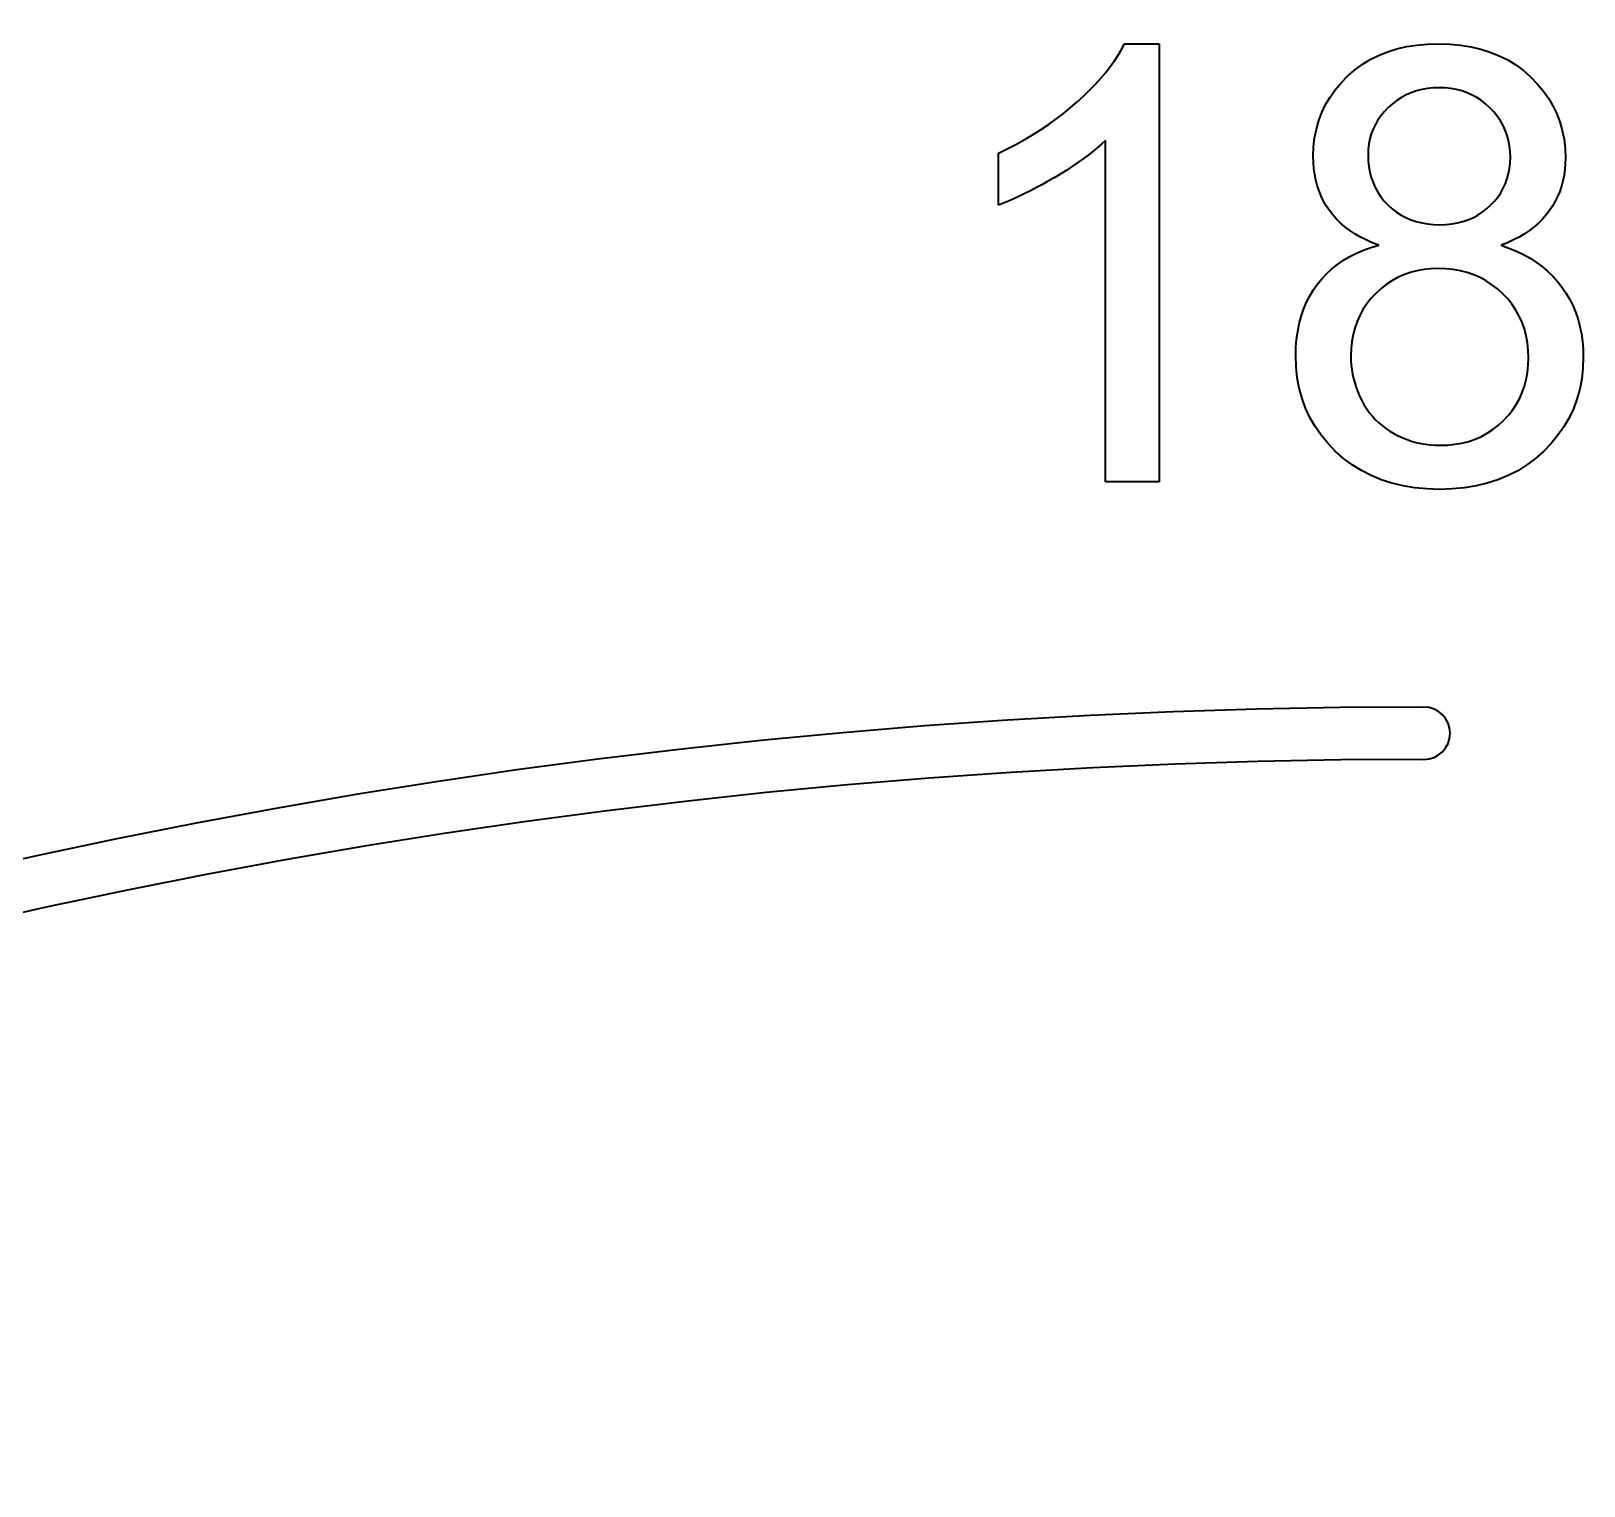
# Model space of a CAD drawing. Extents: x 0 to 297, y 0 to 210.
# Drawn here: x 214.92 to 223.82, y 131.19 to 139.52 of the extents above; entities that cross this region are included whole.
import ezdxf

# ---------------------------------------------------------------- set-up
doc = ezdxf.new("R2010")
doc.units = 0

msp = doc.modelspace()

# ---------------------------------------------------------------- linework, layer by layer
at = {"color": 7, "lineweight": 35, "ltscale": 0.000950979}
msp.add_line((221.1492, 139.3853), (221.1686, 139.418), dxfattribs=at)
at = {"color": 7, "lineweight": 35, "ltscale": 0.000918723}
msp.add_line((221.1686, 139.418), (221.1857, 139.4505), dxfattribs=at)
at = {"color": 7, "lineweight": 35, "ltscale": 0.004945}
msp.add_line((221.1857, 139.4505), (221.3835, 139.4505), dxfattribs=at)
at = {"color": 7, "lineweight": 35, "ltscale": 0.062756}
msp.add_line((221.3835, 139.4505), (221.3835, 136.9402), dxfattribs=at)
at = {"color": 7, "lineweight": 35, "ltscale": 0.001371}
msp.add_line((222.6407, 139.3836), (222.6915, 139.404), dxfattribs=at)
at = {"color": 7, "lineweight": 35, "ltscale": 0.001401}
msp.add_line((222.6915, 139.404), (222.745, 139.4207), dxfattribs=at)
at = {"color": 7, "lineweight": 35, "ltscale": 0.001439}
msp.add_line((222.745, 139.4207), (222.8011, 139.4337), dxfattribs=at)
at = {"color": 7, "lineweight": 35, "ltscale": 0.001485}
msp.add_line((222.8011, 139.4337), (222.8597, 139.4431), dxfattribs=at)
at = {"color": 7, "lineweight": 35, "ltscale": 0.001538}
msp.add_line((222.8597, 139.4431), (222.921, 139.4486), dxfattribs=at)
at = {"color": 7, "lineweight": 35, "ltscale": 0.001597}
msp.add_line((222.921, 139.4486), (222.9849, 139.4505), dxfattribs=at)
at = {"color": 7, "lineweight": 35, "ltscale": 0.001606}
for p, q in [((222.9849, 139.4505), (223.0491, 139.4486)), ((222.7169, 136.9327), (222.6557, 136.9524))]:
    msp.add_line(p, q, dxfattribs=at)
at = {"color": 7, "lineweight": 35, "ltscale": 0.001548}
msp.add_line((223.0491, 139.4486), (223.1107, 139.4429), dxfattribs=at)
at = {"color": 7, "lineweight": 35, "ltscale": 0.001496}
for p, q in [((223.1107, 139.4429), (223.1698, 139.4334)), ((222.3115, 137.2087), (222.2774, 137.258))]:
    msp.add_line(p, q, dxfattribs=at)
at = {"color": 7, "lineweight": 35, "ltscale": 0.001452}
msp.add_line((223.1698, 139.4334), (223.2263, 139.42), dxfattribs=at)
at = {"color": 7, "lineweight": 35, "ltscale": 0.001416}
msp.add_line((223.2263, 139.42), (223.2803, 139.403), dxfattribs=at)
at = {"color": 7, "lineweight": 35, "ltscale": 0.001388}
msp.add_line((223.2803, 139.403), (223.3317, 139.382), dxfattribs=at)
at = {"color": 7, "lineweight": 35, "ltscale": 0.001059}
msp.add_line((221.0775, 139.2859), (221.1036, 139.3192), dxfattribs=at)
at = {"color": 7, "lineweight": 35, "ltscale": 0.001021}
for p, q in [((221.1036, 139.3192), (221.1275, 139.3524)), ((223.7162, 138.0197), (223.7367, 137.9844)), ((223.7367, 137.9844), (223.7547, 137.9477))]:
    msp.add_line(p, q, dxfattribs=at)
at = {"color": 7, "lineweight": 35, "ltscale": 0.000984389}
msp.add_line((221.1275, 139.3524), (221.1492, 139.3853), dxfattribs=at)
at = {"color": 7, "lineweight": 35, "ltscale": 0.001336}
msp.add_line((222.5035, 139.2999), (222.5467, 139.3315), dxfattribs=at)
at = {"color": 7, "lineweight": 35, "ltscale": 0.001338}
msp.add_line((222.5467, 139.3315), (222.5923, 139.3594), dxfattribs=at)
at = {"color": 7, "lineweight": 35, "ltscale": 0.00135}
for p, q in [((222.5923, 139.3594), (222.6407, 139.3836)), ((220.6583, 138.928), (220.704, 138.9568))]:
    msp.add_line(p, q, dxfattribs=at)
at = {"color": 7, "lineweight": 35, "ltscale": 0.001369}
for p, q in [((223.3317, 139.382), (223.3806, 139.3573)), ((223.4706, 139.2964), (223.5118, 139.2603))]:
    msp.add_line(p, q, dxfattribs=at)
at = {"color": 7, "lineweight": 35, "ltscale": 0.001359}
msp.add_line((223.3806, 139.3573), (223.4269, 139.3288), dxfattribs=at)
at = {"color": 7, "lineweight": 35, "ltscale": 0.00136}
msp.add_line((223.4269, 139.3288), (223.4706, 139.2964), dxfattribs=at)
at = {"color": 7, "lineweight": 35, "ltscale": 0.00114}
msp.add_line((221.0184, 139.2187), (221.049, 139.2524), dxfattribs=at)
at = {"color": 7, "lineweight": 35, "ltscale": 0.001099}
for p, q in [((221.049, 139.2524), (221.0775, 139.2859)), ((222.5144, 138.2507), (222.5549, 138.2679)), ((223.4712, 138.2427), (223.5096, 138.2212))]:
    msp.add_line(p, q, dxfattribs=at)
at = {"color": 7, "lineweight": 35, "ltscale": 0.001298}
msp.add_line((222.3924, 139.1868), (222.4258, 139.2266), dxfattribs=at)
at = {"color": 7, "lineweight": 35, "ltscale": 0.001331}
msp.add_line((222.4258, 139.2266), (222.463, 139.2646), dxfattribs=at)
at = {"color": 7, "lineweight": 35, "ltscale": 0.001344}
for p, q in [((222.463, 139.2646), (222.5035, 139.2999)), ((223.7093, 138.8511), (223.7113, 138.7973))]:
    msp.add_line(p, q, dxfattribs=at)
at = {"color": 7, "lineweight": 35, "ltscale": 0.001357}
msp.add_line((223.5118, 139.2603), (223.5497, 139.2215), dxfattribs=at)
at = {"color": 7, "lineweight": 35, "ltscale": 0.00132}
msp.add_line((223.5497, 139.2215), (223.5836, 139.181), dxfattribs=at)
at = {"color": 7, "lineweight": 35, "ltscale": 0.001269}
msp.add_line((220.9129, 139.1162), (220.9503, 139.1506), dxfattribs=at)
at = {"color": 7, "lineweight": 35, "ltscale": 0.001225}
msp.add_line((220.9503, 139.1506), (220.9855, 139.1847), dxfattribs=at)
at = {"color": 7, "lineweight": 35, "ltscale": 0.001182}
msp.add_line((220.9855, 139.1847), (221.0184, 139.2187), dxfattribs=at)
at = {"color": 7, "lineweight": 35, "ltscale": 0.001255}
msp.add_line((222.3375, 139.102), (222.363, 139.1452), dxfattribs=at)
at = {"color": 7, "lineweight": 35, "ltscale": 0.001272}
for p, q in [((222.363, 139.1452), (222.3924, 139.1868)), ((223.6136, 139.1388), (223.6395, 139.095))]:
    msp.add_line(p, q, dxfattribs=at)
at = {"color": 7, "lineweight": 35, "ltscale": 0.000778786}
msp.add_line((222.7716, 139.1429), (222.7454, 139.1261), dxfattribs=at)
at = {"color": 7, "lineweight": 35, "ltscale": 0.00077582}
msp.add_line((222.799, 139.1576), (222.7716, 139.1429), dxfattribs=at)
at = {"color": 7, "lineweight": 35, "ltscale": 0.000778397}
msp.add_line((222.8275, 139.17), (222.799, 139.1576), dxfattribs=at)
at = {"color": 7, "lineweight": 35, "ltscale": 0.000785809}
msp.add_line((222.8573, 139.1801), (222.8275, 139.17), dxfattribs=at)
at = {"color": 7, "lineweight": 35, "ltscale": 0.000798269}
msp.add_line((222.8882, 139.188), (222.8573, 139.1801), dxfattribs=at)
at = {"color": 7, "lineweight": 35, "ltscale": 0.00081568}
msp.add_line((222.9204, 139.1936), (222.8882, 139.188), dxfattribs=at)
at = {"color": 7, "lineweight": 35, "ltscale": 0.000838105}
msp.add_line((222.9537, 139.197), (222.9204, 139.1936), dxfattribs=at)
at = {"color": 7, "lineweight": 35, "ltscale": 0.000863346}
msp.add_line((222.9883, 139.1981), (222.9537, 139.197), dxfattribs=at)
at = {"color": 7, "lineweight": 35, "ltscale": 0.000856509}
msp.add_line((223.0225, 139.1969), (222.9883, 139.1981), dxfattribs=at)
at = {"color": 7, "lineweight": 35, "ltscale": 0.000830749}
msp.add_line((223.0555, 139.1935), (223.0225, 139.1969), dxfattribs=at)
at = {"color": 7, "lineweight": 35, "ltscale": 0.000811573}
msp.add_line((223.0875, 139.1877), (223.0555, 139.1935), dxfattribs=at)
at = {"color": 7, "lineweight": 35, "ltscale": 0.00079572}
msp.add_line((223.1183, 139.1797), (223.0875, 139.1877), dxfattribs=at)
at = {"color": 7, "lineweight": 35, "ltscale": 0.000784916}
msp.add_line((223.1479, 139.1693), (223.1183, 139.1797), dxfattribs=at)
at = {"color": 7, "lineweight": 35, "ltscale": 0.00077976}
msp.add_line((223.1764, 139.1566), (223.1479, 139.1693), dxfattribs=at)
at = {"color": 7, "lineweight": 35, "ltscale": 0.000779808}
msp.add_line((223.2038, 139.1417), (223.1764, 139.1566), dxfattribs=at)
at = {"color": 7, "lineweight": 35, "ltscale": 0.000784841}
msp.add_line((223.23, 139.1244), (223.2038, 139.1417), dxfattribs=at)
at = {"color": 7, "lineweight": 35, "ltscale": 0.001293}
msp.add_line((223.5836, 139.181), (223.6136, 139.1388), dxfattribs=at)
at = {"color": 7, "lineweight": 35, "ltscale": 0.001314}
msp.add_line((220.7914, 139.0175), (220.8332, 139.0494), dxfattribs=at)
at = {"color": 7, "lineweight": 35, "ltscale": 0.001304}
msp.add_line((220.8332, 139.0494), (220.8737, 139.0823), dxfattribs=at)
at = {"color": 7, "lineweight": 35, "ltscale": 0.001296}
msp.add_line((220.8737, 139.0823), (220.9129, 139.1162), dxfattribs=at)
at = {"color": 7, "lineweight": 35, "ltscale": 0.00125}
msp.add_line((222.2983, 139.0102), (222.3159, 139.057), dxfattribs=at)
at = {"color": 7, "lineweight": 35, "ltscale": 0.001248}
msp.add_line((222.3159, 139.057), (222.3375, 139.102), dxfattribs=at)
at = {"color": 7, "lineweight": 35, "ltscale": 0.000773275}
msp.add_line((222.6746, 139.0626), (222.6549, 139.0388), dxfattribs=at)
at = {"color": 7, "lineweight": 35, "ltscale": 0.000795358}
msp.add_line((222.6967, 139.0855), (222.6746, 139.0626), dxfattribs=at)
at = {"color": 7, "lineweight": 35, "ltscale": 0.000799538}
msp.add_line((222.7204, 139.1069), (222.6967, 139.0855), dxfattribs=at)
at = {"color": 7, "lineweight": 35, "ltscale": 0.000786934}
msp.add_line((222.7454, 139.1261), (222.7204, 139.1069), dxfattribs=at)
at = {"color": 7, "lineweight": 35, "ltscale": 0.000795276}
msp.add_line((223.2551, 139.1049), (223.23, 139.1244), dxfattribs=at)
at = {"color": 7, "lineweight": 35, "ltscale": 0.000810565}
msp.add_line((223.279, 139.083), (223.2551, 139.1049), dxfattribs=at)
at = {"color": 7, "lineweight": 35, "ltscale": 0.000809044}
msp.add_line((223.3012, 139.0594), (223.279, 139.083), dxfattribs=at)
at = {"color": 7, "lineweight": 35, "ltscale": 0.000791051}
msp.add_line((223.3211, 139.0348), (223.3012, 139.0594), dxfattribs=at)
at = {"color": 7, "lineweight": 35, "ltscale": 0.001262}
msp.add_line((223.6395, 139.095), (223.6614, 139.0495), dxfattribs=at)
at = {"color": 7, "lineweight": 35, "ltscale": 0.001261}
msp.add_line((223.6614, 139.0495), (223.6794, 139.0024), dxfattribs=at)
at = {"color": 7, "lineweight": 35, "ltscale": 0.001337}
msp.add_line((220.704, 138.9568), (220.7484, 138.9866), dxfattribs=at)
at = {"color": 7, "lineweight": 35, "ltscale": 0.001325}
msp.add_line((220.7484, 138.9866), (220.7914, 139.0175), dxfattribs=at)
at = {"color": 7, "lineweight": 35, "ltscale": 0.00128}
msp.add_line((222.2747, 138.9115), (222.2846, 138.9618), dxfattribs=at)
at = {"color": 7, "lineweight": 35, "ltscale": 0.001259}
msp.add_line((222.2846, 138.9618), (222.2983, 139.0102), dxfattribs=at)
at = {"color": 7, "lineweight": 35, "ltscale": 0.000733124}
msp.add_line((222.6097, 138.9619), (222.5992, 138.9345), dxfattribs=at)
at = {"color": 7, "lineweight": 35, "ltscale": 0.000735019}
msp.add_line((222.6224, 138.9884), (222.6097, 138.9619), dxfattribs=at)
at = {"color": 7, "lineweight": 35, "ltscale": 0.000742821}
msp.add_line((222.6375, 139.014), (222.6224, 138.9884), dxfattribs=at)
at = {"color": 7, "lineweight": 35, "ltscale": 0.000756281}
msp.add_line((222.6549, 139.0388), (222.6375, 139.014), dxfattribs=at)
at = {"color": 7, "lineweight": 35, "ltscale": 0.000777465}
msp.add_line((223.3386, 139.0091), (223.3211, 139.0348), dxfattribs=at)
at = {"color": 7, "lineweight": 35, "ltscale": 0.000770111}
msp.add_line((223.3538, 138.9823), (223.3386, 139.0091), dxfattribs=at)
at = {"color": 7, "lineweight": 35, "ltscale": 0.000767052}
msp.add_line((223.3666, 138.9544), (223.3538, 138.9823), dxfattribs=at)
at = {"color": 7, "lineweight": 35, "ltscale": 0.000769412}
msp.add_line((223.3771, 138.9255), (223.3666, 138.9544), dxfattribs=at)
at = {"color": 7, "lineweight": 35, "ltscale": 0.001268}
msp.add_line((223.6794, 139.0024), (223.6934, 138.9536), dxfattribs=at)
at = {"color": 7, "lineweight": 35, "ltscale": 0.001286}
msp.add_line((223.6934, 138.9536), (223.7033, 138.9032), dxfattribs=at)
at = {"color": 7, "lineweight": 35, "ltscale": 0.001396}
msp.add_line((220.5135, 138.8477), (220.5631, 138.8734), dxfattribs=at)
at = {"color": 7, "lineweight": 35, "ltscale": 0.00138}
msp.add_line((220.5631, 138.8734), (220.6114, 138.9002), dxfattribs=at)
at = {"color": 7, "lineweight": 35, "ltscale": 0.001364}
msp.add_line((220.6114, 138.9002), (220.6583, 138.928), dxfattribs=at)
at = {"color": 7, "lineweight": 35, "ltscale": 0.000804055}
msp.add_line((221.0537, 138.8751), (221.0295, 138.8539), dxfattribs=at)
at = {"color": 7, "lineweight": 35, "ltscale": 0.000778516}
msp.add_line((221.0766, 138.8962), (221.0537, 138.8751), dxfattribs=at)
at = {"color": 7, "lineweight": 35, "ltscale": 0.0489}
msp.add_line((221.0766, 136.9402), (221.0766, 138.8962), dxfattribs=at)
at = {"color": 7, "lineweight": 35, "ltscale": 0.001308}
msp.add_line((222.2689, 138.8596), (222.2747, 138.9115), dxfattribs=at)
at = {"color": 7, "lineweight": 35, "ltscale": 0.000755754}
msp.add_line((222.5853, 138.8771), (222.5818, 138.847), dxfattribs=at)
at = {"color": 7, "lineweight": 35, "ltscale": 0.000743635}
msp.add_line((222.5911, 138.9062), (222.5853, 138.8771), dxfattribs=at)
at = {"color": 7, "lineweight": 35, "ltscale": 0.000735052}
msp.add_line((222.5992, 138.9345), (222.5911, 138.9062), dxfattribs=at)
at = {"color": 7, "lineweight": 35, "ltscale": 0.000777342}
msp.add_line((223.3853, 138.8955), (223.3771, 138.9255), dxfattribs=at)
at = {"color": 7, "lineweight": 35, "ltscale": 0.000790366}
msp.add_line((223.3912, 138.8644), (223.3853, 138.8955), dxfattribs=at)
at = {"color": 7, "lineweight": 35, "ltscale": 0.000808828}
msp.add_line((223.3947, 138.8323), (223.3912, 138.8644), dxfattribs=at)
at = {"color": 7, "lineweight": 35, "ltscale": 0.001311}
msp.add_line((223.7033, 138.9032), (223.7093, 138.8511), dxfattribs=at)
at = {"color": 7, "lineweight": 35, "ltscale": 0.001414}
msp.add_line((220.4627, 138.8229), (220.5135, 138.8477), dxfattribs=at)
at = {"color": 7, "lineweight": 35, "ltscale": 0.007418}
msp.add_line((220.4627, 138.5262), (220.4627, 138.8229), dxfattribs=at)
at = {"color": 7, "lineweight": 35, "ltscale": 0.000912622}
msp.add_line((220.9485, 138.7905), (220.9187, 138.7694), dxfattribs=at)
at = {"color": 7, "lineweight": 35, "ltscale": 0.000884861}
msp.add_line((220.9769, 138.8117), (220.9485, 138.7905), dxfattribs=at)
at = {"color": 7, "lineweight": 35, "ltscale": 0.000857577}
msp.add_line((221.0039, 138.8328), (220.9769, 138.8117), dxfattribs=at)
at = {"color": 7, "lineweight": 35, "ltscale": 0.000830331}
msp.add_line((221.0295, 138.8539), (221.0039, 138.8328), dxfattribs=at)
at = {"color": 7, "lineweight": 35, "ltscale": 0.001343}
msp.add_line((222.2669, 138.8059), (222.2689, 138.8596), dxfattribs=at)
at = {"color": 7, "lineweight": 35, "ltscale": 0.000891407}
msp.add_line((222.2678, 138.7702), (222.2669, 138.8059), dxfattribs=at)
at = {"color": 7, "lineweight": 35, "ltscale": 0.000774164}
msp.add_line((222.5818, 138.847), (222.5807, 138.8161), dxfattribs=at)
at = {"color": 7, "lineweight": 35, "ltscale": 0.000870997}
msp.add_line((222.5807, 138.8161), (222.5818, 138.7813), dxfattribs=at)
at = {"color": 7, "lineweight": 35, "ltscale": 0.000842813}
msp.add_line((222.5818, 138.7813), (222.5853, 138.7477), dxfattribs=at)
at = {"color": 7, "lineweight": 35, "ltscale": 0.000831374}
msp.add_line((223.3958, 138.799), (223.3947, 138.8323), dxfattribs=at)
at = {"color": 7, "lineweight": 35, "ltscale": 0.000797771}
msp.add_line((223.3947, 138.7672), (223.3958, 138.799), dxfattribs=at)
at = {"color": 7, "lineweight": 35, "ltscale": 0.000858612}
msp.add_line((223.7113, 138.7973), (223.7104, 138.763), dxfattribs=at)
at = {"color": 7, "lineweight": 35, "ltscale": 0.001029}
for p, q in [((220.8211, 138.7059), (220.7858, 138.6848)), ((220.7858, 138.6848), (220.7502, 138.6642)), ((223.494, 137.737), (223.4866, 137.7775))]:
    msp.add_line(p, q, dxfattribs=at)
at = {"color": 7, "lineweight": 35, "ltscale": 0.000999005}
msp.add_line((220.855, 138.7271), (220.8211, 138.7059), dxfattribs=at)
at = {"color": 7, "lineweight": 35, "ltscale": 0.000970045}
msp.add_line((220.8876, 138.7482), (220.855, 138.7271), dxfattribs=at)
at = {"color": 7, "lineweight": 35, "ltscale": 0.000941447}
msp.add_line((220.9187, 138.7694), (220.8876, 138.7482), dxfattribs=at)
at = {"color": 7, "lineweight": 35, "ltscale": 0.000868715}
msp.add_line((222.2706, 138.7356), (222.2678, 138.7702), dxfattribs=at)
at = {"color": 7, "lineweight": 35, "ltscale": 0.000847104}
msp.add_line((222.2752, 138.702), (222.2706, 138.7356), dxfattribs=at)
at = {"color": 7, "lineweight": 35, "ltscale": 0.000830569}
msp.add_line((222.2816, 138.6694), (222.2752, 138.702), dxfattribs=at)
at = {"color": 7, "lineweight": 35, "ltscale": 0.000818199}
msp.add_line((222.5853, 138.7477), (222.591, 138.7155), dxfattribs=at)
at = {"color": 7, "lineweight": 35, "ltscale": 0.000799027}
msp.add_line((222.591, 138.7155), (222.599, 138.6846), dxfattribs=at)
at = {"color": 7, "lineweight": 35, "ltscale": 0.000748504}
msp.add_line((223.3777, 138.6775), (223.3856, 138.7064), dxfattribs=at)
at = {"color": 7, "lineweight": 35, "ltscale": 0.000761028}
msp.add_line((223.3856, 138.7064), (223.3913, 138.7363), dxfattribs=at)
at = {"color": 7, "lineweight": 35, "ltscale": 0.000776809}
msp.add_line((223.3913, 138.7363), (223.3947, 138.7672), dxfattribs=at)
at = {"color": 7, "lineweight": 35, "ltscale": 0.000807077}
msp.add_line((223.7031, 138.6971), (223.6967, 138.6654), dxfattribs=at)
at = {"color": 7, "lineweight": 35, "ltscale": 0.000821306}
msp.add_line((223.7077, 138.7296), (223.7031, 138.6971), dxfattribs=at)
at = {"color": 7, "lineweight": 35, "ltscale": 0.000838236}
msp.add_line((223.7104, 138.763), (223.7077, 138.7296), dxfattribs=at)
at = {"color": 7, "lineweight": 35, "ltscale": 0.000914067}
msp.add_line((220.6478, 138.6087), (220.6151, 138.5923), dxfattribs=at)
at = {"color": 7, "lineweight": 35, "ltscale": 0.000942181}
msp.add_line((220.6812, 138.6261), (220.6478, 138.6087), dxfattribs=at)
at = {"color": 7, "lineweight": 35, "ltscale": 0.000971246}
msp.add_line((220.7153, 138.6446), (220.6812, 138.6261), dxfattribs=at)
at = {"color": 7, "lineweight": 35, "ltscale": 0.000999809}
msp.add_line((220.7502, 138.6642), (220.7153, 138.6446), dxfattribs=at)
at = {"color": 7, "lineweight": 35, "ltscale": 0.000815718}
msp.add_line((222.2899, 138.6379), (222.2816, 138.6694), dxfattribs=at)
at = {"color": 7, "lineweight": 35, "ltscale": 0.000803888}
msp.add_line((222.3001, 138.6074), (222.2899, 138.6379), dxfattribs=at)
at = {"color": 7, "lineweight": 35, "ltscale": 0.000795369}
msp.add_line((222.312, 138.5779), (222.3001, 138.6074), dxfattribs=at)
at = {"color": 7, "lineweight": 35, "ltscale": 0.000784163}
msp.add_line((222.599, 138.6846), (222.6093, 138.6549), dxfattribs=at)
at = {"color": 7, "lineweight": 35, "ltscale": 0.000774648}
msp.add_line((222.6093, 138.6549), (222.6218, 138.6266), dxfattribs=at)
at = {"color": 7, "lineweight": 35, "ltscale": 0.000772017}
msp.add_line((222.6218, 138.6266), (222.6367, 138.5995), dxfattribs=at)
at = {"color": 7, "lineweight": 35, "ltscale": 0.000772557}
msp.add_line((222.6367, 138.5995), (222.6538, 138.5738), dxfattribs=at)
at = {"color": 7, "lineweight": 35, "ltscale": 0.000743895}
msp.add_line((223.3403, 138.5969), (223.355, 138.6227), dxfattribs=at)
at = {"color": 7, "lineweight": 35, "ltscale": 0.00074105}
msp.add_line((223.355, 138.6227), (223.3675, 138.6496), dxfattribs=at)
at = {"color": 7, "lineweight": 35, "ltscale": 0.000741711}
msp.add_line((223.3675, 138.6496), (223.3777, 138.6775), dxfattribs=at)
at = {"color": 7, "lineweight": 35, "ltscale": 0.0007815}
msp.add_line((223.6785, 138.6049), (223.6666, 138.576), dxfattribs=at)
at = {"color": 7, "lineweight": 35, "ltscale": 0.00078652}
msp.add_line((223.6885, 138.6347), (223.6785, 138.6049), dxfattribs=at)
at = {"color": 7, "lineweight": 35, "ltscale": 0.000794482}
msp.add_line((223.6967, 138.6654), (223.6885, 138.6347), dxfattribs=at)
at = {"color": 7, "lineweight": 35, "ltscale": 0.000776887}
msp.add_line((220.4917, 138.5373), (220.4627, 138.5262), dxfattribs=at)
at = {"color": 7, "lineweight": 35, "ltscale": 0.000803744}
msp.add_line((220.5215, 138.5495), (220.4917, 138.5373), dxfattribs=at)
at = {"color": 7, "lineweight": 35, "ltscale": 0.00083069}
msp.add_line((220.5519, 138.5627), (220.5215, 138.5495), dxfattribs=at)
at = {"color": 7, "lineweight": 35, "ltscale": 0.000857965}
msp.add_line((220.5832, 138.5769), (220.5519, 138.5627), dxfattribs=at)
at = {"color": 7, "lineweight": 35, "ltscale": 0.000885511}
msp.add_line((220.6151, 138.5923), (220.5832, 138.5769), dxfattribs=at)
at = {"color": 7, "lineweight": 35, "ltscale": 0.000791643}
msp.add_line((222.3258, 138.5494), (222.312, 138.5779), dxfattribs=at)
at = {"color": 7, "lineweight": 35, "ltscale": 0.000789696}
msp.add_line((222.3415, 138.5219), (222.3258, 138.5494), dxfattribs=at)
at = {"color": 7, "lineweight": 35, "ltscale": 0.000792661}
msp.add_line((222.359, 138.4955), (222.3415, 138.5219), dxfattribs=at)
at = {"color": 7, "lineweight": 35, "ltscale": 0.000781398}
msp.add_line((222.6538, 138.5738), (222.6732, 138.5493), dxfattribs=at)
at = {"color": 7, "lineweight": 35, "ltscale": 0.000793458}
msp.add_line((222.6732, 138.5493), (222.6949, 138.5262), dxfattribs=at)
at = {"color": 7, "lineweight": 35, "ltscale": 0.000794498}
msp.add_line((222.6949, 138.5262), (222.7185, 138.5048), dxfattribs=at)
at = {"color": 7, "lineweight": 35, "ltscale": 0.000787981}
msp.add_line((223.2591, 138.5041), (223.2824, 138.5253), dxfattribs=at)
at = {"color": 7, "lineweight": 35, "ltscale": 0.000785286}
msp.add_line((223.2824, 138.5253), (223.304, 138.5482), dxfattribs=at)
at = {"color": 7, "lineweight": 35, "ltscale": 0.000766031}
msp.add_line((223.304, 138.5482), (223.3232, 138.572), dxfattribs=at)
at = {"color": 7, "lineweight": 35, "ltscale": 0.00075357}
msp.add_line((223.3232, 138.572), (223.3403, 138.5969), dxfattribs=at)
at = {"color": 7, "lineweight": 35, "ltscale": 0.000785045}
msp.add_line((223.6374, 138.5208), (223.6201, 138.4947), dxfattribs=at)
at = {"color": 7, "lineweight": 35, "ltscale": 0.000780517}
msp.add_line((223.6529, 138.5479), (223.6374, 138.5208), dxfattribs=at)
at = {"color": 7, "lineweight": 35, "ltscale": 0.000779665}
msp.add_line((223.6666, 138.576), (223.6529, 138.5479), dxfattribs=at)
at = {"color": 7, "lineweight": 35, "ltscale": 0.000797772}
msp.add_line((222.3784, 138.4702), (222.359, 138.4955), dxfattribs=at)
at = {"color": 7, "lineweight": 35, "ltscale": 0.000805861}
msp.add_line((222.3998, 138.446), (222.3784, 138.4702), dxfattribs=at)
at = {"color": 7, "lineweight": 35, "ltscale": 0.000818965}
msp.add_line((222.4232, 138.4231), (222.3998, 138.446), dxfattribs=at)
at = {"color": 7, "lineweight": 35, "ltscale": 0.00083431}
msp.add_line((222.4485, 138.4014), (222.4232, 138.4231), dxfattribs=at)
at = {"color": 7, "lineweight": 35, "ltscale": 0.000785118}
msp.add_line((222.7185, 138.5048), (222.7434, 138.4857), dxfattribs=at)
at = {"color": 7, "lineweight": 35, "ltscale": 0.000781124}
msp.add_line((222.7434, 138.4857), (222.7697, 138.4688), dxfattribs=at)
at = {"color": 7, "lineweight": 35, "ltscale": 0.000781209}
msp.add_line((222.7697, 138.4688), (222.7973, 138.4542), dxfattribs=at)
at = {"color": 7, "lineweight": 35, "ltscale": 0.000788208}
msp.add_line((222.7973, 138.4542), (222.8263, 138.4418), dxfattribs=at)
at = {"color": 7, "lineweight": 35, "ltscale": 0.000799545}
msp.add_line((222.8263, 138.4418), (222.8566, 138.4316), dxfattribs=at)
at = {"color": 7, "lineweight": 35, "ltscale": 0.000817508}
msp.add_line((222.8566, 138.4316), (222.8883, 138.4238), dxfattribs=at)
at = {"color": 7, "lineweight": 35, "ltscale": 0.000838856}
msp.add_line((222.8883, 138.4238), (222.9214, 138.4182), dxfattribs=at)
at = {"color": 7, "lineweight": 35, "ltscale": 0.000818424}
msp.add_line((223.0601, 138.4181), (223.0923, 138.4237), dxfattribs=at)
at = {"color": 7, "lineweight": 35, "ltscale": 0.000799374}
msp.add_line((223.0923, 138.4237), (223.1233, 138.4315), dxfattribs=at)
at = {"color": 7, "lineweight": 35, "ltscale": 0.000784351}
msp.add_line((223.1233, 138.4315), (223.153, 138.4416), dxfattribs=at)
at = {"color": 7, "lineweight": 35, "ltscale": 0.000774687}
msp.add_line((223.153, 138.4416), (223.1815, 138.4539), dxfattribs=at)
at = {"color": 7, "lineweight": 35, "ltscale": 0.000770031}
msp.add_line((223.1815, 138.4539), (223.2086, 138.4684), dxfattribs=at)
at = {"color": 7, "lineweight": 35, "ltscale": 0.000770081}
msp.add_line((223.2086, 138.4684), (223.2345, 138.4851), dxfattribs=at)
at = {"color": 7, "lineweight": 35, "ltscale": 0.00077735}
msp.add_line((223.2345, 138.4851), (223.2591, 138.5041), dxfattribs=at)
at = {"color": 7, "lineweight": 35, "ltscale": 0.000824153}
msp.add_line((223.5568, 138.4227), (223.532, 138.4011), dxfattribs=at)
at = {"color": 7, "lineweight": 35, "ltscale": 0.000809226}
msp.add_line((223.5798, 138.4455), (223.5568, 138.4227), dxfattribs=at)
at = {"color": 7, "lineweight": 35, "ltscale": 0.000798458}
msp.add_line((223.6009, 138.4695), (223.5798, 138.4455), dxfattribs=at)
at = {"color": 7, "lineweight": 35, "ltscale": 0.000791498}
msp.add_line((223.6201, 138.4947), (223.6009, 138.4695), dxfattribs=at)
at = {"color": 7, "lineweight": 35, "ltscale": 0.00085495}
msp.add_line((222.4758, 138.3808), (222.4485, 138.4014), dxfattribs=at)
at = {"color": 7, "lineweight": 35, "ltscale": 0.000878151}
msp.add_line((222.5051, 138.3615), (222.4758, 138.3808), dxfattribs=at)
at = {"color": 7, "lineweight": 35, "ltscale": 0.00090356}
msp.add_line((222.5364, 138.3433), (222.5051, 138.3615), dxfattribs=at)
at = {"color": 7, "lineweight": 35, "ltscale": 0.000933545}
msp.add_line((222.5696, 138.3263), (222.5364, 138.3433), dxfattribs=at)
at = {"color": 7, "lineweight": 35, "ltscale": 0.000865512}
msp.add_line((222.9214, 138.4182), (222.9559, 138.4148), dxfattribs=at)
at = {"color": 7, "lineweight": 35, "ltscale": 0.000895373}
msp.add_line((222.9559, 138.4148), (222.9917, 138.4136), dxfattribs=at)
at = {"color": 7, "lineweight": 35, "ltscale": 0.000871734}
msp.add_line((222.9917, 138.4136), (223.0265, 138.4148), dxfattribs=at)
at = {"color": 7, "lineweight": 35, "ltscale": 0.00084266}
msp.add_line((223.0265, 138.4148), (223.0601, 138.4181), dxfattribs=at)
at = {"color": 7, "lineweight": 35, "ltscale": 0.000914889}
msp.add_line((223.446, 138.3432), (223.4135, 138.3263), dxfattribs=at)
at = {"color": 7, "lineweight": 35, "ltscale": 0.000887653}
msp.add_line((223.4765, 138.3613), (223.446, 138.3432), dxfattribs=at)
at = {"color": 7, "lineweight": 35, "ltscale": 0.000863553}
msp.add_line((223.5052, 138.3806), (223.4765, 138.3613), dxfattribs=at)
at = {"color": 7, "lineweight": 35, "ltscale": 0.000842013}
msp.add_line((223.532, 138.4011), (223.5052, 138.3806), dxfattribs=at)
at = {"color": 7, "lineweight": 35, "ltscale": 0.001073}
for p, q in [((222.476, 138.2314), (222.5144, 138.2507)), ((223.4984, 137.6085), (223.4998, 137.6514))]:
    msp.add_line(p, q, dxfattribs=at)
at = {"color": 7, "lineweight": 35, "ltscale": 0.001129}
msp.add_line((222.5549, 138.2679), (222.5974, 138.283), dxfattribs=at)
at = {"color": 7, "lineweight": 35, "ltscale": 0.00096475}
msp.add_line((222.6049, 138.3105), (222.5696, 138.3263), dxfattribs=at)
at = {"color": 7, "lineweight": 35, "ltscale": 0.001163}
for p, q in [((222.5974, 138.283), (222.6421, 138.296)), ((222.1675, 137.7113), (222.1712, 137.7577))]:
    msp.add_line(p, q, dxfattribs=at)
at = {"color": 7, "lineweight": 35, "ltscale": 0.000999401}
msp.add_line((222.6421, 138.296), (222.6049, 138.3105), dxfattribs=at)
at = {"color": 7, "lineweight": 35, "ltscale": 0.000976703}
msp.add_line((223.3792, 138.3105), (223.343, 138.296), dxfattribs=at)
at = {"color": 7, "lineweight": 35, "ltscale": 0.001192}
msp.add_line((223.343, 138.296), (223.3879, 138.2801), dxfattribs=at)
at = {"color": 7, "lineweight": 35, "ltscale": 0.000944284}
msp.add_line((223.4135, 138.3263), (223.3792, 138.3105), dxfattribs=at)
at = {"color": 7, "lineweight": 35, "ltscale": 0.001158}
msp.add_line((223.3879, 138.2801), (223.4307, 138.2623), dxfattribs=at)
at = {"color": 7, "lineweight": 35, "ltscale": 0.001125}
msp.add_line((223.4307, 138.2623), (223.4712, 138.2427), dxfattribs=at)
at = {"color": 7, "lineweight": 35, "ltscale": 0.001019}
msp.add_line((222.3436, 138.1334), (222.3736, 138.161), dxfattribs=at)
at = {"color": 7, "lineweight": 35, "ltscale": 0.001025}
msp.add_line((222.3736, 138.161), (222.4056, 138.1866), dxfattribs=at)
at = {"color": 7, "lineweight": 35, "ltscale": 0.001037}
msp.add_line((222.4056, 138.1866), (222.4398, 138.2101), dxfattribs=at)
at = {"color": 7, "lineweight": 35, "ltscale": 0.001052}
msp.add_line((222.4398, 138.2101), (222.476, 138.2314), dxfattribs=at)
at = {"color": 7, "lineweight": 35, "ltscale": 0.001006}
msp.add_line((222.8995, 138.1572), (222.8599, 138.1501), dxfattribs=at)
at = {"color": 7, "lineweight": 35, "ltscale": 0.001033}
msp.add_line((222.9406, 138.1615), (222.8995, 138.1572), dxfattribs=at)
at = {"color": 7, "lineweight": 35, "ltscale": 0.001065}
msp.add_line((222.9832, 138.163), (222.9406, 138.1615), dxfattribs=at)
at = {"color": 7, "lineweight": 35, "ltscale": 0.00109}
for p, q in [((223.0267, 138.1615), (222.9832, 138.163)), ((223.4998, 137.6514), (223.4984, 137.6949))]:
    msp.add_line(p, q, dxfattribs=at)
at = {"color": 7, "lineweight": 35, "ltscale": 0.001058}
for p, q in [((223.0688, 138.1572), (223.0267, 138.1615)), ((222.1972, 137.8873), (222.2108, 137.9274))]:
    msp.add_line(p, q, dxfattribs=at)
at = {"color": 7, "lineweight": 35, "ltscale": 0.001032}
for p, q in [((223.1095, 138.1499), (223.0688, 138.1572)), ((223.6114, 138.1458), (223.6409, 138.117)), ((222.2269, 137.9659), (222.2454, 138.0027))]:
    msp.add_line(p, q, dxfattribs=at)
at = {"color": 7, "lineweight": 35, "ltscale": 0.001075}
msp.add_line((223.5096, 138.2212), (223.5457, 138.1979), dxfattribs=at)
at = {"color": 7, "lineweight": 35, "ltscale": 0.001055}
msp.add_line((223.5457, 138.1979), (223.5796, 138.1728), dxfattribs=at)
at = {"color": 7, "lineweight": 35, "ltscale": 0.001042}
for p, q in [((223.5796, 138.1728), (223.6114, 138.1458)), ((222.2108, 137.9274), (222.2269, 137.9659))]:
    msp.add_line(p, q, dxfattribs=at)
at = {"color": 7, "lineweight": 35, "ltscale": 0.001027}
for p, q in [((222.2664, 138.038), (222.2899, 138.0717)), ((223.6409, 138.117), (223.6683, 138.0863)), ((223.6683, 138.0863), (223.6934, 138.0538)), ((222.2454, 138.0027), (222.2664, 138.038))]:
    msp.add_line(p, q, dxfattribs=at)
at = {"color": 7, "lineweight": 35, "ltscale": 0.001024}
msp.add_line((222.2899, 138.0717), (222.3157, 138.1036), dxfattribs=at)
at = {"color": 7, "lineweight": 35, "ltscale": 0.00102}
for p, q in [((222.3157, 138.1036), (222.3436, 138.1334)), ((223.0783, 137.1557), (223.1185, 137.1628))]:
    msp.add_line(p, q, dxfattribs=at)
at = {"color": 7, "lineweight": 35, "ltscale": 0.000979669}
msp.add_line((222.6841, 138.0713), (222.6534, 138.0469), dxfattribs=at)
at = {"color": 7, "lineweight": 35, "ltscale": 0.000967018}
msp.add_line((222.7163, 138.0928), (222.6841, 138.0713), dxfattribs=at)
at = {"color": 7, "lineweight": 35, "ltscale": 0.000962307}
msp.add_line((222.75, 138.1114), (222.7163, 138.0928), dxfattribs=at)
at = {"color": 7, "lineweight": 35, "ltscale": 0.000963046}
msp.add_line((222.7851, 138.1271), (222.75, 138.1114), dxfattribs=at)
at = {"color": 7, "lineweight": 35, "ltscale": 0.000970742}
msp.add_line((222.8217, 138.14), (222.7851, 138.1271), dxfattribs=at)
at = {"color": 7, "lineweight": 35, "ltscale": 0.000985222}
msp.add_line((222.8599, 138.1501), (222.8217, 138.14), dxfattribs=at)
at = {"color": 7, "lineweight": 35, "ltscale": 0.00101}
msp.add_line((223.1486, 138.1398), (223.1095, 138.1499), dxfattribs=at)
at = {"color": 7, "lineweight": 35, "ltscale": 0.000996488}
msp.add_line((223.1863, 138.1267), (223.1486, 138.1398), dxfattribs=at)
at = {"color": 7, "lineweight": 35, "ltscale": 0.000988612}
msp.add_line((223.2225, 138.1108), (223.1863, 138.1267), dxfattribs=at)
at = {"color": 7, "lineweight": 35, "ltscale": 0.000986955}
msp.add_line((223.2572, 138.0919), (223.2225, 138.1108), dxfattribs=at)
at = {"color": 7, "lineweight": 35, "ltscale": 0.000992441}
msp.add_line((223.2904, 138.0702), (223.2572, 138.0919), dxfattribs=at)
at = {"color": 7, "lineweight": 35, "ltscale": 0.001004}
msp.add_line((223.3221, 138.0456), (223.2904, 138.0702), dxfattribs=at)
at = {"color": 7, "lineweight": 35, "ltscale": 0.000979573}
msp.add_line((222.5971, 137.9904), (222.5729, 137.9596), dxfattribs=at)
at = {"color": 7, "lineweight": 35, "ltscale": 0.000997801}
msp.add_line((222.6242, 138.0197), (222.5971, 137.9904), dxfattribs=at)
at = {"color": 7, "lineweight": 35, "ltscale": 0.000998672}
msp.add_line((222.6534, 138.0469), (222.6242, 138.0197), dxfattribs=at)
at = {"color": 7, "lineweight": 35, "ltscale": 0.001023}
msp.add_line((223.3524, 138.018), (223.3221, 138.0456), dxfattribs=at)
at = {"color": 7, "lineweight": 35, "ltscale": 0.001022}
msp.add_line((223.3804, 137.9883), (223.3524, 138.018), dxfattribs=at)
at = {"color": 7, "lineweight": 35, "ltscale": 0.001002}
msp.add_line((223.4055, 137.957), (223.3804, 137.9883), dxfattribs=at)
at = {"color": 7, "lineweight": 35, "ltscale": 0.001026}
for p, q in [((223.6934, 138.0538), (223.7162, 138.0197)), ((223.7547, 137.9477), (223.7704, 137.9098)), ((222.4875, 137.7447), (222.4832, 137.7039))]:
    msp.add_line(p, q, dxfattribs=at)
at = {"color": 7, "lineweight": 35, "ltscale": 0.001077}
msp.add_line((222.1861, 137.8457), (222.1972, 137.8873), dxfattribs=at)
at = {"color": 7, "lineweight": 35, "ltscale": 0.000960719}
msp.add_line((222.5331, 137.8936), (222.5174, 137.8586), dxfattribs=at)
at = {"color": 7, "lineweight": 35, "ltscale": 0.000960166}
msp.add_line((222.5515, 137.9273), (222.5331, 137.8936), dxfattribs=at)
at = {"color": 7, "lineweight": 35, "ltscale": 0.000967234}
msp.add_line((222.5729, 137.9596), (222.5515, 137.9273), dxfattribs=at)
at = {"color": 7, "lineweight": 35, "ltscale": 0.000989883}
msp.add_line((223.4276, 137.9241), (223.4055, 137.957), dxfattribs=at)
at = {"color": 7, "lineweight": 35, "ltscale": 0.000983648}
msp.add_line((223.4467, 137.8898), (223.4276, 137.9241), dxfattribs=at)
at = {"color": 7, "lineweight": 35, "ltscale": 0.000984754}
msp.add_line((223.463, 137.8539), (223.4467, 137.8898), dxfattribs=at)
at = {"color": 7, "lineweight": 35, "ltscale": 0.001035}
msp.add_line((223.7704, 137.9098), (223.7836, 137.8705), dxfattribs=at)
at = {"color": 7, "lineweight": 35, "ltscale": 0.001131}
msp.add_line((222.1712, 137.7577), (222.1774, 137.8025), dxfattribs=at)
at = {"color": 7, "lineweight": 35, "ltscale": 0.001102}
msp.add_line((222.1774, 137.8025), (222.1861, 137.8457), dxfattribs=at)
at = {"color": 7, "lineweight": 35, "ltscale": 0.000980601}
msp.add_line((222.5046, 137.822), (222.4946, 137.7841), dxfattribs=at)
at = {"color": 7, "lineweight": 35, "ltscale": 0.000967824}
msp.add_line((222.5174, 137.8586), (222.5046, 137.822), dxfattribs=at)
at = {"color": 7, "lineweight": 35, "ltscale": 0.000993215}
msp.add_line((223.4763, 137.8164), (223.463, 137.8539), dxfattribs=at)
at = {"color": 7, "lineweight": 35, "ltscale": 0.001008}
msp.add_line((223.4866, 137.7775), (223.4763, 137.8164), dxfattribs=at)
at = {"color": 7, "lineweight": 35, "ltscale": 0.001049}
msp.add_line((223.7836, 137.8705), (223.7944, 137.83), dxfattribs=at)
at = {"color": 7, "lineweight": 35, "ltscale": 0.001068}
msp.add_line((223.7944, 137.83), (223.8028, 137.7881), dxfattribs=at)
at = {"color": 7, "lineweight": 35, "ltscale": 0.0012}
msp.add_line((222.1663, 137.6633), (222.1675, 137.7113), dxfattribs=at)
at = {"color": 7, "lineweight": 35, "ltscale": 0.001001}
msp.add_line((222.4946, 137.7841), (222.4875, 137.7447), dxfattribs=at)
at = {"color": 7, "lineweight": 35, "ltscale": 0.001056}
msp.add_line((223.4984, 137.6949), (223.494, 137.737), dxfattribs=at)
at = {"color": 7, "lineweight": 35, "ltscale": 0.001088}
msp.add_line((223.8028, 137.7881), (223.8088, 137.745), dxfattribs=at)
at = {"color": 7, "lineweight": 35, "ltscale": 0.001115}
msp.add_line((223.8088, 137.745), (223.8124, 137.7005), dxfattribs=at)
at = {"color": 7, "lineweight": 35, "ltscale": 0.001611}
msp.add_line((222.1686, 137.5989), (222.1663, 137.6633), dxfattribs=at)
at = {"color": 7, "lineweight": 35, "ltscale": 0.001057}
msp.add_line((222.4832, 137.7039), (222.4818, 137.6616), dxfattribs=at)
at = {"color": 7, "lineweight": 35, "ltscale": 0.00065478}
msp.add_line((222.4818, 137.6616), (222.4824, 137.6354), dxfattribs=at)
at = {"color": 7, "lineweight": 35, "ltscale": 0.000651743}
msp.add_line((222.4824, 137.6354), (222.4843, 137.6094), dxfattribs=at)
at = {"color": 7, "lineweight": 35, "ltscale": 0.001579}
msp.add_line((223.8136, 137.6548), (223.8114, 137.5917), dxfattribs=at)
at = {"color": 7, "lineweight": 35, "ltscale": 0.001143}
msp.add_line((223.8124, 137.7005), (223.8136, 137.6548), dxfattribs=at)
at = {"color": 7, "lineweight": 35, "ltscale": 0.001566}
msp.add_line((222.1754, 137.5367), (222.1686, 137.5989), dxfattribs=at)
at = {"color": 7, "lineweight": 35, "ltscale": 0.001528}
msp.add_line((222.1867, 137.4766), (222.1754, 137.5367), dxfattribs=at)
at = {"color": 7, "lineweight": 35, "ltscale": 0.000650121}
msp.add_line((222.4843, 137.6094), (222.4874, 137.5836), dxfattribs=at)
at = {"color": 7, "lineweight": 35, "ltscale": 0.000650714}
msp.add_line((222.4874, 137.5836), (222.4917, 137.5579), dxfattribs=at)
at = {"color": 7, "lineweight": 35, "ltscale": 0.000653083}
msp.add_line((222.4917, 137.5579), (222.4973, 137.5324), dxfattribs=at)
at = {"color": 7, "lineweight": 35, "ltscale": 0.000655895}
msp.add_line((222.4973, 137.5324), (222.5042, 137.5071), dxfattribs=at)
at = {"color": 7, "lineweight": 35, "ltscale": 0.001011}
msp.add_line((223.487, 137.5273), (223.4941, 137.5671), dxfattribs=at)
at = {"color": 7, "lineweight": 35, "ltscale": 0.00104}
msp.add_line((223.4941, 137.5671), (223.4984, 137.6085), dxfattribs=at)
at = {"color": 7, "lineweight": 35, "ltscale": 0.001503}
msp.add_line((223.8046, 137.5306), (223.7932, 137.4716), dxfattribs=at)
at = {"color": 7, "lineweight": 35, "ltscale": 0.001535}
msp.add_line((223.8114, 137.5917), (223.8046, 137.5306), dxfattribs=at)
at = {"color": 7, "lineweight": 35, "ltscale": 0.001501}
msp.add_line((222.2026, 137.4187), (222.1867, 137.4766), dxfattribs=at)
at = {"color": 7, "lineweight": 35, "ltscale": 0.000660373}
msp.add_line((222.5042, 137.5071), (222.5123, 137.4819), dxfattribs=at)
at = {"color": 7, "lineweight": 35, "ltscale": 0.000666322}
msp.add_line((222.5123, 137.4819), (222.5216, 137.457), dxfattribs=at)
at = {"color": 7, "lineweight": 35, "ltscale": 0.000674405}
msp.add_line((222.5216, 137.457), (222.5322, 137.4322), dxfattribs=at)
at = {"color": 7, "lineweight": 35, "ltscale": 0.000964439}
msp.add_line((223.4483, 137.4171), (223.4641, 137.4523), dxfattribs=at)
at = {"color": 7, "lineweight": 35, "ltscale": 0.000973368}
msp.add_line((223.4641, 137.4523), (223.4769, 137.489), dxfattribs=at)
at = {"color": 7, "lineweight": 35, "ltscale": 0.000989843}
msp.add_line((223.4769, 137.489), (223.487, 137.5273), dxfattribs=at)
at = {"color": 7, "lineweight": 35, "ltscale": 0.001478}
msp.add_line((223.7932, 137.4716), (223.7773, 137.4147), dxfattribs=at)
at = {"color": 7, "lineweight": 35, "ltscale": 0.001484}
msp.add_line((222.223, 137.3629), (222.2026, 137.4187), dxfattribs=at)
at = {"color": 7, "lineweight": 35, "ltscale": 0.001477}
msp.add_line((222.248, 137.3094), (222.223, 137.3629), dxfattribs=at)
at = {"color": 7, "lineweight": 35, "ltscale": 0.000683846}
msp.add_line((222.5322, 137.4322), (222.544, 137.4075), dxfattribs=at)
at = {"color": 7, "lineweight": 35, "ltscale": 0.000682447}
msp.add_line((222.544, 137.4075), (222.5571, 137.3835), dxfattribs=at)
at = {"color": 7, "lineweight": 35, "ltscale": 0.000675115}
msp.add_line((222.5571, 137.3835), (222.5714, 137.3606), dxfattribs=at)
at = {"color": 7, "lineweight": 35, "ltscale": 0.000667482}
msp.add_line((222.5714, 137.3606), (222.5868, 137.3388), dxfattribs=at)
at = {"color": 7, "lineweight": 35, "ltscale": 0.000966384}
msp.add_line((223.4082, 137.3512), (223.4297, 137.3834), dxfattribs=at)
at = {"color": 7, "lineweight": 35, "ltscale": 0.000962676}
msp.add_line((223.4297, 137.3834), (223.4483, 137.4171), dxfattribs=at)
at = {"color": 7, "lineweight": 35, "ltscale": 0.001461}
msp.add_line((223.7569, 137.3597), (223.732, 137.3069), dxfattribs=at)
at = {"color": 7, "lineweight": 35, "ltscale": 0.001465}
msp.add_line((223.7773, 137.4147), (223.7569, 137.3597), dxfattribs=at)
at = {"color": 7, "lineweight": 35, "ltscale": 0.001482}
msp.add_line((222.2774, 137.258), (222.248, 137.3094), dxfattribs=at)
at = {"color": 7, "lineweight": 35, "ltscale": 0.000664631}
msp.add_line((222.5868, 137.3388), (222.6035, 137.3181), dxfattribs=at)
at = {"color": 7, "lineweight": 35, "ltscale": 0.000662606}
msp.add_line((222.6035, 137.3181), (222.6214, 137.2986), dxfattribs=at)
at = {"color": 7, "lineweight": 35, "ltscale": 0.000664196}
msp.add_line((222.6214, 137.2986), (222.6405, 137.2801), dxfattribs=at)
at = {"color": 7, "lineweight": 35, "ltscale": 0.000668309}
msp.add_line((222.6405, 137.2801), (222.6608, 137.2628), dxfattribs=at)
at = {"color": 7, "lineweight": 35, "ltscale": 0.000980361}
msp.add_line((223.2962, 137.2406), (223.3272, 137.2646), dxfattribs=at)
at = {"color": 7, "lineweight": 35, "ltscale": 0.000995784}
msp.add_line((223.3272, 137.2646), (223.3566, 137.2915), dxfattribs=at)
at = {"color": 7, "lineweight": 35, "ltscale": 0.000995884}
msp.add_line((223.3566, 137.2915), (223.3838, 137.3206), dxfattribs=at)
at = {"color": 7, "lineweight": 35, "ltscale": 0.000977877}
msp.add_line((223.3838, 137.3206), (223.4082, 137.3512), dxfattribs=at)
at = {"color": 7, "lineweight": 35, "ltscale": 0.001469}
msp.add_line((223.732, 137.3069), (223.7025, 137.2561), dxfattribs=at)
at = {"color": 7, "lineweight": 35, "ltscale": 0.001521}
msp.add_line((222.35, 137.1617), (222.3115, 137.2087), dxfattribs=at)
at = {"color": 7, "lineweight": 35, "ltscale": 0.00067444}
msp.add_line((222.6608, 137.2628), (222.6824, 137.2465), dxfattribs=at)
at = {"color": 7, "lineweight": 35, "ltscale": 0.000682838}
msp.add_line((222.6824, 137.2465), (222.7051, 137.2314), dxfattribs=at)
at = {"color": 7, "lineweight": 35, "ltscale": 0.00069416}
msp.add_line((222.7051, 137.2314), (222.7291, 137.2173), dxfattribs=at)
at = {"color": 7, "lineweight": 35, "ltscale": 0.000695766}
msp.add_line((222.7291, 137.2173), (222.7538, 137.2046), dxfattribs=at)
at = {"color": 7, "lineweight": 35, "ltscale": 0.000690703}
msp.add_line((222.7538, 137.2046), (222.7789, 137.1931), dxfattribs=at)
at = {"color": 7, "lineweight": 35, "ltscale": 0.000685282}
msp.add_line((222.7789, 137.1931), (222.8044, 137.183), dxfattribs=at)
at = {"color": 7, "lineweight": 35, "ltscale": 0.000683022}
msp.add_line((222.8044, 137.183), (222.8303, 137.1743), dxfattribs=at)
at = {"color": 7, "lineweight": 35, "ltscale": 0.000681817}
msp.add_line((222.8303, 137.1743), (222.8565, 137.1668), dxfattribs=at)
at = {"color": 7, "lineweight": 35, "ltscale": 0.000980295}
msp.add_line((223.1571, 137.1726), (223.1942, 137.1854), dxfattribs=at)
at = {"color": 7, "lineweight": 35, "ltscale": 0.000970261}
msp.add_line((223.1942, 137.1854), (223.2297, 137.201), dxfattribs=at)
at = {"color": 7, "lineweight": 35, "ltscale": 0.000967109}
msp.add_line((223.2297, 137.201), (223.2638, 137.2194), dxfattribs=at)
at = {"color": 7, "lineweight": 35, "ltscale": 0.000970017}
msp.add_line((223.2638, 137.2194), (223.2962, 137.2406), dxfattribs=at)
at = {"color": 7, "lineweight": 35, "ltscale": 0.001515}
msp.add_line((223.6685, 137.2073), (223.6299, 137.1606), dxfattribs=at)
at = {"color": 7, "lineweight": 35, "ltscale": 0.001487}
msp.add_line((223.7025, 137.2561), (223.6685, 137.2073), dxfattribs=at)
at = {"color": 7, "lineweight": 35, "ltscale": 0.001556}
for p, q in [((222.3931, 137.1168), (222.35, 137.1617)), ((223.4379, 137.0046), (223.3825, 136.9762))]:
    msp.add_line(p, q, dxfattribs=at)
at = {"color": 7, "lineweight": 35, "ltscale": 0.001567}
msp.add_line((222.4399, 137.0751), (222.3931, 137.1168), dxfattribs=at)
at = {"color": 7, "lineweight": 35, "ltscale": 0.000682387}
msp.add_line((222.8565, 137.1668), (222.8831, 137.1608), dxfattribs=at)
at = {"color": 7, "lineweight": 35, "ltscale": 0.000685348}
msp.add_line((222.8831, 137.1608), (222.9102, 137.1561), dxfattribs=at)
at = {"color": 7, "lineweight": 35, "ltscale": 0.000688726}
msp.add_line((222.9102, 137.1561), (222.9375, 137.1527), dxfattribs=at)
at = {"color": 7, "lineweight": 35, "ltscale": 0.000696154}
msp.add_line((222.9375, 137.1527), (222.9653, 137.1507), dxfattribs=at)
at = {"color": 7, "lineweight": 35, "ltscale": 0.000702868}
msp.add_line((222.9653, 137.1507), (222.9934, 137.15), dxfattribs=at)
at = {"color": 7, "lineweight": 35, "ltscale": 0.001082}
msp.add_line((222.9934, 137.15), (223.0366, 137.1514), dxfattribs=at)
at = {"color": 7, "lineweight": 35, "ltscale": 0.001048}
msp.add_line((223.0366, 137.1514), (223.0783, 137.1557), dxfattribs=at)
at = {"color": 7, "lineweight": 35, "ltscale": 0.000997011}
msp.add_line((223.1185, 137.1628), (223.1571, 137.1726), dxfattribs=at)
at = {"color": 7, "lineweight": 35, "ltscale": 0.001563}
msp.add_line((223.5868, 137.1159), (223.54, 137.0744), dxfattribs=at)
at = {"color": 7, "lineweight": 35, "ltscale": 0.001552}
for p, q in [((223.6299, 137.1606), (223.5868, 137.1159)), ((222.4896, 137.0379), (222.4399, 137.0751))]:
    msp.add_line(p, q, dxfattribs=at)
at = {"color": 7, "lineweight": 35, "ltscale": 0.001549}
msp.add_line((222.5421, 137.005), (222.4896, 137.0379), dxfattribs=at)
at = {"color": 7, "lineweight": 35, "ltscale": 0.001557}
msp.add_line((222.5975, 136.9765), (222.5421, 137.005), dxfattribs=at)
at = {"color": 7, "lineweight": 35, "ltscale": 0.001547}
msp.add_line((223.4904, 137.0373), (223.4379, 137.0046), dxfattribs=at)
at = {"color": 7, "lineweight": 35, "ltscale": 0.00155}
msp.add_line((223.54, 137.0744), (223.4904, 137.0373), dxfattribs=at)
at = {"color": 7, "lineweight": 35, "ltscale": 0.007674}
msp.add_line((221.3835, 136.9402), (221.0766, 136.9402), dxfattribs=at)
at = {"color": 7, "lineweight": 35, "ltscale": 0.001576}
msp.add_line((222.6557, 136.9524), (222.5975, 136.9765), dxfattribs=at)
at = {"color": 7, "lineweight": 35, "ltscale": 0.001645}
for p, q in [((222.7808, 136.9173), (222.7169, 136.9327)), ((223.2631, 136.9325), (223.1991, 136.9173))]:
    msp.add_line(p, q, dxfattribs=at)
at = {"color": 7, "lineweight": 35, "ltscale": 0.001694}
msp.add_line((222.8477, 136.9064), (222.7808, 136.9173), dxfattribs=at)
at = {"color": 7, "lineweight": 35, "ltscale": 0.001693}
msp.add_line((223.1991, 136.9173), (223.1323, 136.9063), dxfattribs=at)
at = {"color": 7, "lineweight": 35, "ltscale": 0.001605}
msp.add_line((223.3242, 136.9522), (223.2631, 136.9325), dxfattribs=at)
at = {"color": 7, "lineweight": 35, "ltscale": 0.001575}
msp.add_line((223.3825, 136.9762), (223.3242, 136.9522), dxfattribs=at)
at = {"color": 7, "lineweight": 35, "ltscale": 0.00175}
for p, q in [((222.9174, 136.8998), (222.8477, 136.9064)), ((223.1323, 136.9063), (223.0626, 136.8998))]:
    msp.add_line(p, q, dxfattribs=at)
at = {"color": 7, "lineweight": 35, "ltscale": 0.001815}
msp.add_line((222.99, 136.8976), (222.9174, 136.8998), dxfattribs=at)
at = {"color": 7, "lineweight": 35, "ltscale": 0.001816}
msp.add_line((223.0626, 136.8998), (222.99, 136.8976), dxfattribs=at)
at = {"color": 7, "lineweight": 35}
msp.add_circle((222.9007, 98.5005), 42.5, dxfattribs=at)
for centre, radius, start, end in [((222.9007, 98.5005), 37.15, 90, 270), ((222.9007, 135.5005), 0.15, 270, 90), ((222.9007, 98.5005), 36.85, 90, 270)]:
    msp.add_arc(centre, radius, start, end, dxfattribs=at)

doc.saveas('drawing.dxf')
